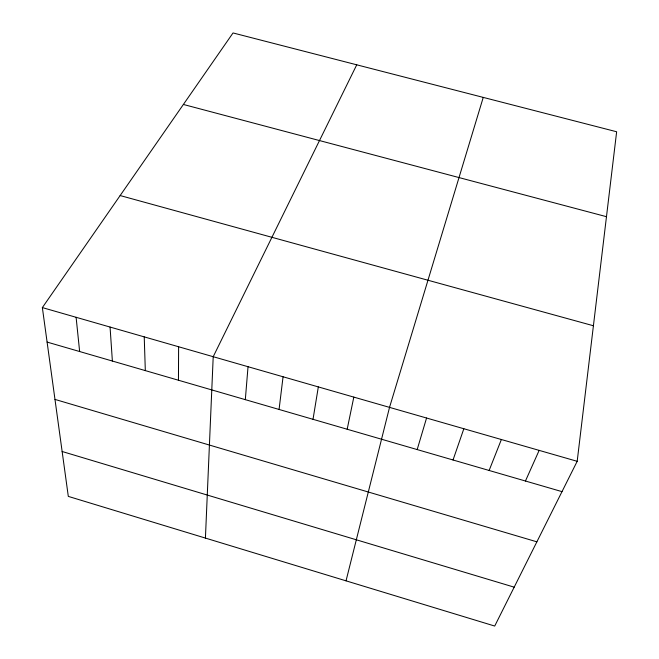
<?xml version="1.0" encoding="UTF-8"?>
<svg xmlns="http://www.w3.org/2000/svg" width="659" height="659" viewBox="0 0 659 659"><rect width="100%" height="100%" fill="white"/><g stroke="black" fill="none" stroke-linecap="round" stroke-linejoin="round"><path stroke-width="0.99" d="M178.449 380.227L178.614 346.758M205.419 538.082L213.211 356.7L356.741 64.813M245.321 399.651L248.031 366.709M577.185 461.308L616.643 131.759L233.031 32.95L42.357 307.596L68.305 496.392L494.711 626.05L577.185 461.308L42.357 307.596M279.07 409.453L283.065 376.775M313.017 419.313L318.33 386.907M347.178 429.24L353.817 397.105M346.033 580.843L389.527 407.377L483.253 97.4M417.18 449.57L426.562 418.02M453.038 459.982L463.845 428.729M489.126 470.468L501.375 439.52M525.445 481.021L539.153 450.377M183.383 104.46L606.469 216.687M120.144 195.55L593.413 325.752M47.102 342.079L562.003 491.639M54.977 399.412L536.879 541.83M62.135 451.497L514.185 587.161M76.106 317.292L79.64 351.527M110.061 327.053L112.376 361.041M144.23 336.873L145.318 370.605"/></g></svg>
